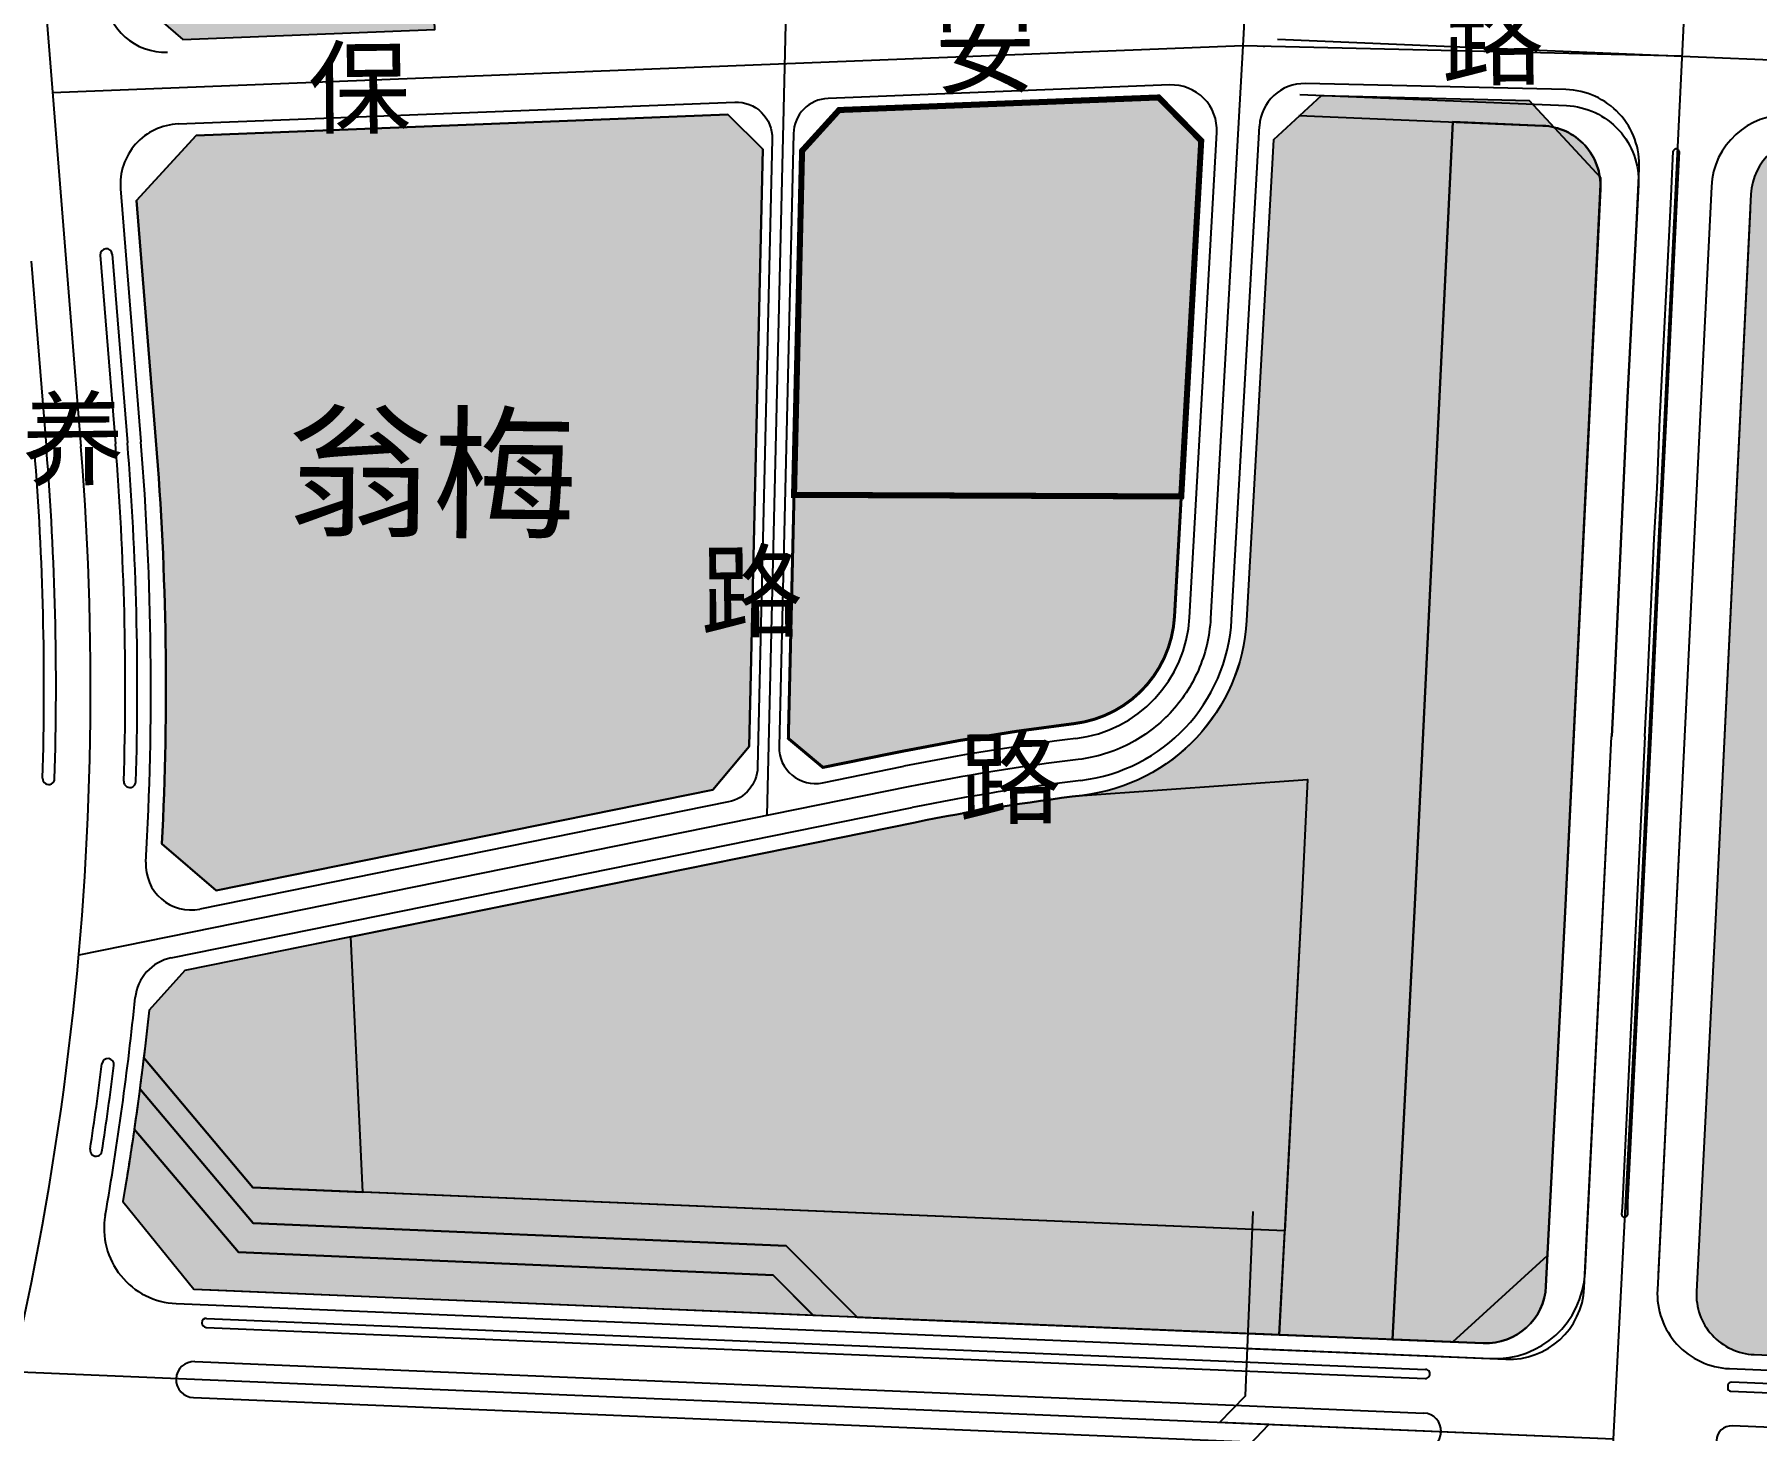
# Model space of a CAD drawing. Extents: x 2442 to 11417, y 1140 to 9206.
# Drawn here: x 5853 to 6425, y 7019 to 7483 of the extents above; entities that cross this region are included whole.
import ezdxf

# ---------------------------------------------------------------- set-up
doc = ezdxf.new("R2010")
doc.units = 0
doc.header["$LTSCALE"] = 1000
doc.header["$MEASUREMENT"] = 0
for name, pattern in [('CENTER', [50.800000000000004, 31.75, -6.35, 6.35, -6.35]), ('CENTER2', [28.575000000000003, 19.05, -3.175, 3.175, -3.175]), ('DASHDOT', [25.4, 12.7, -6.35, 0, -6.35])]:
    doc.linetypes.add(name, pattern=pattern)
for name, color, linetype in [('08-G22-防护绿地', 104, 'Continuous'), ('a-dlcenter', 1, 'CENTER'), ('DIM2', 5, 'Continuous'), ('FGX', 212, 'Continuous'), ('RD-中线', 7, 'DASHDOT'), ('RD-侧石线', 5, 'Continuous'), ('RD-红线', 1, 'Continuous'), ('RD-绿线', 3, 'Continuous'), ('YD-E1', 131, 'Continuous'), ('YD-G1', 100, 'Continuous'), ('YD-G2', 94, 'Continuous'), ('YD-R1', 51, 'Continuous'), ('YD-S4', 8, 'Continuous'), ('YD-U3', 144, 'Continuous'), ('YD-U9', 144, 'Continuous'), ('用地线', 5, 'Continuous'), ('路名', 7, 'Continuous'), ('道路', 7, 'Continuous'), ('道路红线', 12, 'Continuous'), ('道路绿化', 84, 'Continuous')]:
    doc.layers.add(name, color=color, linetype=linetype)
doc.styles.add('黑体', font='simhei.ttf')

msp = doc.modelspace()

# ---------------------------------------------------------------- hatches: boundary and pattern name
at = {"layer": '08-G22-防护绿地'}
h = msp.add_hatch(color=256, dxfattribs=at)
edge = h.paths.add_edge_path()
edge.add_arc((6353.578299178157, 7432.94791230326), 20.00000000000036, 357.220581141896, 447.6029689748493)
edge.add_line((6354.414776792957, 7452.930412276985), (6324.573723005484, 7454.179573969861))
edge.add_line((6324.573723005484, 7454.179573969861), (6311.952669422399, 7194.209479318441))
edge.add_line((6311.952669422399, 7194.209479318441), (6304.4851285736, 7049.67366284409))
edge.add_line((6304.4851285736, 7049.67366284409), (6334.654884463089, 7048.409425973327))
edge.add_arc((6335.492231880626, 7068.391889517705), 20.00000000000071, 267.6004749890461, 357.0424044872743)
edge.add_line((6355.465591780352, 7067.359952351006), (6361.890080533063, 7191.707277140268))
edge.add_line((6361.890080533063, 7191.707277140268), (6373.554771581446, 7431.978092567106))
h = msp.add_hatch(color=256, dxfattribs=at)
edge = h.paths.add_edge_path()
edge.add_arc((6353.578299178157, 7432.94791230326), 20.00000000000036, 357.220581141896, 447.6029689748493)
edge.add_line((6354.414776792957, 7452.930412276985), (6324.573723005484, 7454.179573969861))
edge.add_line((6324.573723005484, 7454.179573969861), (6311.952669422399, 7194.209479318441))
edge.add_line((6311.952669422399, 7194.209479318441), (6304.4851285736, 7049.67366284409))
edge.add_line((6304.4851285736, 7049.67366284409), (6334.654884463089, 7048.409425973327))
edge.add_arc((6335.492231880626, 7068.391889517705), 20.00000000000071, 267.6004749890461, 357.0424044872743)
edge.add_line((6355.465591780352, 7067.359952351006), (6361.890080533063, 7191.707277140268))
edge.add_line((6361.890080533063, 7191.707277140268), (6373.554771581446, 7431.978092567106))
msp.add_hatch(color=256, dxfattribs=at).paths.add_polyline_path([(6411.827491643704, 7189.205074961844), (6405.444223545062, 7065.655584561667, 0.4170692774591312), (6424.580236028323, 7044.641183850546), (6449.809706180151, 7043.583965274698), (6458.890534513706, 7231.366962336078), (6507.265012081896, 7229.341982095036), (6507.493890610993, 7234.336779961428), (6516.645591737713, 7434.053622959515, 0.17359885228663), (6512.885425167091, 7446.29675031566), (6444.338029316463, 7449.166179178758, 0.4122601626954028), (6423.525079298377, 7430.153498941188)])
at = {"layer": 'YD-E1'}
msp.add_hatch(color=256, dxfattribs=at).paths.add_polyline_path([(6098.795285956538, 7071.046198199738), (6111.962978301304, 7057.79117656636), (6126.570365993837, 7057.179066937082), (6103.12482150353, 7080.776922478426), (5926.023562252794, 7088.360215964874), (5888.348593636447, 7132.897245661295, -0.003278299466126375), (5886.514122409471, 7119.582139174118), (5921.124480973063, 7078.667902910726)])
at = {"layer": 'YD-G1'}
for points in [[(5986.381357968692, 7484.887178215117), (5983.812800592419, 7550.140529842263), (5878.186441197051, 7541.639819249773), (5881.541101343068, 7499.956181817485), (5902.67061779588, 7481.592085567187)], [(6266.886586196608, 7051.249196269931), (6268.672503823716, 7085.816005835117), (5925.922168824545, 7100.178654701875), (5889.655820232341, 7143.279495527759, -0.002552266028848118), (5888.3485936365, 7132.89724566176), (5926.023562252849, 7088.360215965339), (6103.124821503006, 7080.776922478422), (6126.622246856919, 7057.126849037238)], [(6112.014851865959, 7057.738958972459), (6098.795285955377, 7071.046198199261), (5921.124480972128, 7078.667902911184), (5886.514122409477, 7119.582139173653, -0.004603062126533896), (5883.644008225863, 7100.929507366405), (5882.727295583198, 7095.49971037178), (5906.346342353332, 7066.357315496489), (5911.995765552794, 7066.120581426128)]]:
    msp.add_hatch(color=256, dxfattribs=at).paths.add_polyline_path(points)
at = {"layer": 'YD-G2'}
h = msp.add_hatch(color=256, dxfattribs=at)
edge = h.paths.add_edge_path()
edge.add_line((6373.732717404433, 7435.643517316603), (6349.951867044294, 7461.20036819408))
edge.add_line((6349.951867044294, 7461.20036819408), (6280.84103522345, 7462.821491680817))
edge.add_line((6280.84103522345, 7462.821491680817), (6265.003863728678, 7448.196859146489))
edge.add_line((6265.003863728678, 7448.196859146489), (6256.034577203362, 7288.529577020216))
edge.add_arc((6194.175839879546, 7291.965964691708), 61.95411320909651, 276.8323448665832, 356.8203627260793, ccw=False)
edge.add_line((6201.546180146777, 7230.451818124671), (6276.292918231451, 7235.700730799647))
edge.add_line((6276.292918231451, 7235.700730799647), (6274.370019997761, 7196.092624170083))
edge.add_line((6274.370019997761, 7196.092624170083), (6266.886586196715, 7051.249196270863))
edge.add_line((6266.886586196715, 7051.249196270863), (6324.469958330206, 7048.836216121335))
edge.add_line((6324.469958330206, 7048.836216121335), (6355.991559396734, 7077.540234846238))
edge.add_line((6355.991559396734, 7077.540234846238), (6361.890076959566, 7191.707277158124))
edge.add_line((6361.890076959566, 7191.707277158124), (6373.732717404433, 7435.643517316603))
at = {"layer": 'YD-R1'}
msp.add_hatch(color=256, dxfattribs=at).paths.add_polyline_path([(6095.368605554577, 7445.166756513952), (6083.658259882666, 7456.691492206224), (5907.065525672951, 7449.740300294397), (5887.321774195847, 7428.127900916632), (5893.741548209415, 7348.358409901524, -0.03273661115591841), (5895.733332591673, 7214.296787326552), (5913.69726380863, 7198.837832428513), (6078.689721364066, 7232.318757709425), (6090.730398681086, 7246.701930597475)])
h = msp.add_hatch(color=256, dxfattribs=at)
edge = h.paths.add_edge_path()
edge.add_line((6201.546176579574, 7230.451818120151), (6276.292918231451, 7235.700730799647))
edge.add_line((6276.292918231451, 7235.700730799647), (6274.370019996659, 7196.092624163553))
edge.add_line((6274.370019996655, 7196.092624164018), (6268.672503823822, 7085.816005836049))
edge.add_line((6268.672503823769, 7085.816005835582), (5962.469714209492, 7098.647162220007))
edge.add_line((5962.469714209492, 7098.647162220007), (5958.439908850152, 7183.428034927058))
edge.add_line((5958.43990885021, 7183.428034927058), (6145.93373710683, 7221.475027788165))
edge.add_arc((6285.417779616774, 6534.104091304823), 701.3804976170525, 96.86790685806409, 101.47092941380379, ccw=False)
at = {"layer": 'YD-S4'}
msp.add_hatch(color=256, dxfattribs=at).paths.add_polyline_path([(5958.43990885016, 7183.428034926126), (5903.379490381638, 7172.254955963848), (5891.443386780258, 7159.120380617188, -0.003888211247991987), (5889.655820232405, 7143.279495527294), (5925.922168825238, 7100.178654702348), (5962.46971420955, 7098.647162220008)])
at = {"layer": 'YD-U3'}
msp.add_hatch(color=256, dxfattribs=at).paths.add_polyline_path([(6120.655211246401, 7458.147797362045), (6108.384128539614, 7445.679084489735), (6105.687444364627, 7330.29032112918), (6234.313136795285, 7329.765057044643), (6240.951582072517, 7447.939731472339), (6226.804485812445, 7462.326134494662)])
at = {"layer": 'YD-U9'}
h = msp.add_hatch(color=256, dxfattribs=at)
edge = h.paths.add_edge_path()
edge.add_line((6103.795910476993, 7249.353236181378), (6115.275850758957, 7239.742960504844))
edge.add_line((6115.275850758953, 7239.742960505309), (6141.160839896489, 7244.995645386345))
edge.add_arc((6285.417779623647, 6534.104091300261), 725.3804976219075, 96.86790685856113, 101.47092941431072, ccw=False)
edge.add_arc((6194.132170336057, 7292.006935790538), 37.99999999993545, 276.8679068584461, 356.78479699579)
edge.add_line((6232.07235519033, 7289.875651382697), (6234.313136795288, 7329.765057044177))
edge.add_line((6234.313136795285, 7329.765057044643), (6105.687444364678, 7330.290321130113))
edge.add_line((6105.687444364738, 7330.290321129647), (6103.795910477051, 7249.353236181378))

# ---------------------------------------------------------------- linework, layer by layer
at = {"layer": 'a-dlcenter', "color": 5, "linetype": 'CENTER2', "flags": 128}
for points in [[(6400.722068443913, 7476.013859680375), (6885.835478874505, 7455.706765523124, 0.1080395869191884), (7096.218287333418, 7492.558998991798), (7729.887075256194, 7752.034061930962), (7987.661, 7857.92), (8273.9, 7975.496), (8452.703069927069, 8049.150462405971, -0.1086044281393067), (8790.976248840554, 8108.746620448313), (8936.595, 8102.630999999999), (9318.369583085325, 8086.59700661975), (9982.952742365504, 8058.687499999986), (10096.33601348819, 8053.924703195691), (10612.7756508499, 8032.235561962264)], [(7323.430058504998, 3222.645616653081), (7362.880584287894, 3459.317995109134, 0.1449455495532406), (7266.264293723936, 4173.597912501935), (7197.330942365108, 4334.250000000002), (7117.755101327084, 4519.793948325749), (6889.242942365108, 5052.146000000002), (6889.242942365108, 5052.146000000002), (6649.411942365114, 5614.827500000001), (6525.377942365109, 5900.646000000002), (6445.866146999993, 6093.573545750114, -0.1035275902348998), (6361.427087000047, 6674.771469499916, -0.003724792020223695), (6361.427087000047, 6674.771469499916), (6377.874942365108, 7016.572000000001), (6386.858786088389, 7190.456176051236), (6419.394781638839, 7860.636821997102)], [(7323.430058504998, 3222.645616653081), (7362.880584287894, 3459.317995109134, 0.1449455495532406), (7266.264293723936, 4173.597912501935), (7197.330942365108, 4334.250000000002), (7117.755101327084, 4519.793948325749), (6889.242942365108, 5052.146000000002), (6889.242942365108, 5052.146000000002), (6649.411942365114, 5614.827500000001), (6525.377942365109, 5900.646000000002), (6445.866146999993, 6093.573545750114, -0.1035275902348998), (6361.427087000047, 6674.771469499916, -0.003724792020223695), (6361.427087000047, 6674.771469499916), (6377.874942365108, 7016.572000000001), (6386.858786088389, 7190.456176051236), (6419.394781638839, 7860.636821997102)]]:
    msp.add_lwpolyline(points, format="xyb", dxfattribs=at)
at = {"layer": 'a-dlcenter', "linetype": 'CENTER2', "flags": 128}
for points in [[(6266.268437386185, 7481.6421570784), (6400.722068443913, 7476.013859680375)], [(6266.268437386185, 7481.6421570784), (6400.722068443913, 7476.013859680375)], [(6377.874942365108, 7016.572000000001), (6247.030268234306, 7022.054930048607)], [(6377.874942365108, 7016.572000000001), (6247.030268234306, 7022.054930048607)]]:
    msp.add_lwpolyline(points, dxfattribs=at)
at = {"layer": 'FGX'}
msp.add_lwpolyline([(5983.812800592419, 7550.140529842264), (5878.186441197051, 7541.639819249773), (5881.541101343068, 7499.956181817486), (5902.67061779588, 7481.592085567188), (5986.381357968694, 7484.887178215118), (5983.812800592419, 7550.140529842264)], close=True, dxfattribs=at)
at = {"layer": 'FGX', "color": 1, "const_width": 2}
msp.add_lwpolyline([(6234.313140363462, 7329.7650570491), (6234.313140363462, 7329.7650570491), (6105.68744791366, 7330.29032118282), (6108.358765595487, 7444.593674443564), (6120.655211096429, 7458.147797217537), (6226.804485808509, 7462.326134499496), (6240.951582068672, 7447.939731477678)], close=True, dxfattribs=at)
at = {"layer": 'FGX'}
msp.add_lwpolyline([(6120.655211246401, 7458.147797362045), (6108.384128539614, 7445.679084489735), (6108.384128539614, 7445.679084489735), (6105.687444364627, 7330.29032112918), (6105.687444364627, 7330.29032112918), (6234.313136795288, 7329.765057044177), (6234.313136795285, 7329.765057044643), (6240.951582072572, 7447.939731472805), (6240.951582072517, 7447.939731472339), (6226.804485812392, 7462.326134494196), (6226.804485812445, 7462.326134494662), (6120.655211246398, 7458.147797362511)], dxfattribs=at)
for points in [[(6373.732717404433, 7435.643517316603), (6349.951867044294, 7461.20036819408), (6280.84103522345, 7462.821491680817), (6265.003863728678, 7448.196859146489), (6256.034577203362, 7288.529577020216, -0.3639110274255126), (6201.546180146777, 7230.451818124671), (6276.292918231451, 7235.700730799647), (6274.370019997761, 7196.092624170083), (6266.886586196715, 7051.249196270863), (6324.469958330206, 7048.836216121335), (6355.991559396734, 7077.540234846238), (6361.890076959566, 7191.707277158124), (6373.732717404433, 7435.643517316603)], [(6095.368605554577, 7445.166756513952), (6083.658259882666, 7456.691492206224), (5907.065525672951, 7449.740300294397), (5887.321774195847, 7428.127900916632), (5893.741548209415, 7348.358409901524, -0.03273661115591841), (5895.733332591673, 7214.296787326552), (5913.69726380863, 7198.837832428513), (6078.689721364066, 7232.318757709425), (6090.730398681086, 7246.701930597475), (6095.368605554577, 7445.166756513952)], [(5958.43990885016, 7183.428034926126), (5903.379490381638, 7172.254955963848), (5891.443386780258, 7159.120380617188, -0.003888211247991987), (5889.655820232405, 7143.279495527294), (5925.922168825238, 7100.178654702348), (5962.46971420955, 7098.647162220008), (5958.43990885016, 7183.428034926126)], [(6266.886586196608, 7051.249196269931), (6268.672503823716, 7085.816005835117), (5925.922168824545, 7100.178654701875), (5889.655820232341, 7143.279495527759, -0.002552266028848118), (5888.3485936365, 7132.89724566176), (5926.023562252849, 7088.360215965339), (6103.124821503006, 7080.776922478422), (6126.622246856919, 7057.126849037238), (6266.886586196608, 7051.249196269931)], [(6098.795285956538, 7071.046198199738), (6111.962978301304, 7057.79117656636), (6126.570365993837, 7057.179066937082), (6103.12482150353, 7080.776922478426), (5926.023562252794, 7088.360215964874), (5888.348593636447, 7132.897245661295, -0.003278299466126375), (5886.514122409471, 7119.582139174118), (5921.124480973063, 7078.667902910726), (6098.795285956538, 7071.046198199738)], [(6112.014851865959, 7057.738958972459), (6098.795285955377, 7071.046198199261), (5921.124480972128, 7078.667902911184), (5886.514122409477, 7119.582139173653, -0.004603062126533896), (5883.644008225863, 7100.929507366405), (5882.727295583198, 7095.49971037178), (5906.346342353332, 7066.357315496489), (5911.995765552794, 7066.120581426128), (6112.014851865959, 7057.738958972459)]]:
    msp.add_lwpolyline(points, format="xyb", close=True, dxfattribs=at)
at = {"layer": 'FGX', "color": 1, "const_width": 1}
msp.add_lwpolyline([(6234.313140363418, 7329.76505704923), (6105.68744791366, 7330.29032118282), (6103.795910473698, 7249.353236186799), (6115.275850755457, 7239.742960510294), (6141.160843464077, 7244.99564539178, -0.02008717582063948), (6198.676242246254, 7254.279605610252, 0.3635596134042375), (6232.072358757961, 7289.875651387211), (6234.313140363418, 7329.76505704923)], format="xyb", close=True, dxfattribs=at)
at = {"layer": 'FGX'}
for points in [[(6103.795910476993, 7249.353236181378), (6115.275850758957, 7239.742960504844), (6115.275850758953, 7239.742960505309), (6141.160839896489, 7244.995645386345), (6141.160839896431, 7244.995645386344, -0.02008717582067525), (6198.676238678996, 7254.279605605583), (6198.676238678996, 7254.279605605583, 0.3635596134055151), (6232.072355190267, 7289.875651383162), (6232.07235519033, 7289.875651382697), (6234.313136795288, 7329.765057044177), (6234.313136795285, 7329.765057044643), (6105.687444364674, 7330.290321130113), (6105.687444364738, 7330.290321129647), (6103.795910477051, 7249.353236181379)], [(6201.546176579574, 7230.451818120151), (6276.292918231451, 7235.700730799647), (6276.292918231451, 7235.700730799647), (6274.370019996659, 7196.092624163553), (6274.370019996655, 7196.092624164018), (6268.672503823822, 7085.816005836049), (6268.672503823769, 7085.816005835582), (5962.469714209492, 7098.647162220007), (5962.469714209492, 7098.647162220007), (5958.439908850152, 7183.428034927058), (5958.43990885021, 7183.428034927058), (6145.93373710683, 7221.475027788165), (6145.933737106825, 7221.475027788631, -0.02008717582063215), (6201.546176579628, 7230.451818120617), (6201.54617657957, 7230.451818120617, 0.05811932008609218), (6201.546176579861, 7230.45181812062)]]:
    msp.add_lwpolyline(points, format="xyb", dxfattribs=at)
at = {"layer": 'RD-中线'}
msp.add_line((5834.760378374831, 7769.590188781344), (5868.822118036911, 7346.35291747333), dxfattribs=at)
at = {"layer": 'RD-中线', "flags": 128}
for points in [[(7321.535268033997, 3211.278373278205), (7342.31483092299, 3335.93954001361), (7362.880580739975, 3459.317995117642, 0.1449455495532406), (7266.264290170791, 4173.597912509584), (7197.330938810864, 4334.250000006755), (7117.755097771555, 4519.793948332595), (6889.242938805787, 5052.146000005348), (6889.242938805787, 5052.146000005348), (6649.411938801823, 5614.82750000377), (6525.377938799713, 5900.646000001925), (6445.866143433239, 6093.573545751888, -0.1035275902348998), (6361.4270834291, 6674.771469501242), (6361.4270834291, 6674.771469501242), (6377.874938791787, 7016.57200000093), (6386.858782513835, 7190.456176053151), (6424.753739770515, 7971.021408694319)], [(5835.268731872957, 7763.280689321579, -0.0001624529628811245), (5842.361653436983, 7763.998183354497), (6062.929607129117, 7789.031089393207), (6186.352028891939, 7759.096536485717, -1.051005460146974), (6268.916974283682, 7731.811817208058), (6254.739919578933, 7479.438143231251)], [(6254.739919578933, 7479.438143231251), (6244.053466196779, 7289.202614202154, -0.3635596134042313), (6200.111207629194, 7242.365711863332, 0.02008717582063961), (6143.547288501597, 7233.23533658772), (5868.094943344402, 7177.339451868627)]]:
    msp.add_lwpolyline(points, format="xyb", dxfattribs=at)
for points in [[(6110.028177261345, 7794.231768236247), (6096.695261572806, 7223.72793706)], [(6261.741729347887, 7479.273902808734), (6261.728900999453, 7479.045538208834)]]:
    msp.add_lwpolyline(points, dxfattribs=at)
at = {"layer": 'RD-中线'}
msp.add_lwpolyline([(6400.722064867321, 7476.013859682329), (6254.73991957934, 7479.438143231255), (5859.364048742613, 7463.875025259827)], dxfattribs=at)
for points in [[(6326.582906065016, 3995.944836002266), (6204.035874575649, 4389.638560531256, 0.07296316053462586), (6078.432744405389, 4651.367616456772), (5841.989753516598, 5002.141048439883, -0.08868103262010428), (5742.384371716656, 5227.4777535685), (5681.36513489925, 5477.575483973267, -0.07325176352958991), (5662.406527599, 5680.702920616181), (5703.769651915172, 6457.78809236682, -0.07064295673510118), (5774.318905974893, 6816.434359695212), (5816.362617590064, 6937.098162488122, 0.1042723462274588), (5868.822118036911, 7346.35291747333)], [(6377.874938791787, 7016.57200000093), (5727.945420785974, 7043.806720157228, 0.1379512792576534), (4147.077328709773, 6669.832112719373, -0.07350594465823158), (3873.351040768013, 6566.889318039734), (3718.385881960674, 6533.378428768345, 0.009777899448337195), (3680.330496687417, 6524.366643634324), (3461.289701370159, 6467.951019454476, -0.03741794478797261), (3306.813653356623, 6440.275283607903), (3188.536323114937, 6428.111972580827, 0.05498476638893671), (2974.184855312193, 6381.900867575398), (2959.693708951652, 6377.063331541385)]]:
    msp.add_lwpolyline(points, format="xyb", dxfattribs=at)
at = {"layer": 'RD-侧石线'}
for p, q in [((6362.060803455995, 7464.917430800188), (6275.582221799959, 7466.945947257839)), ((6385.48726642381, 7420.07186200093), (6386.441593266212, 7438.641182561797)), ((6410.404396683574, 7432.748739395747), (6406.572166424308, 7354.512560001527)), ((6382.589012424203, 7362.627892000558), (6385.48726642381, 7420.07186200093)), ((6378.174996424881, 7267.937000001494), (6382.589012424203, 7362.627892000558)), ((6406.572166424308, 7354.512560001527), (6401.963996424987, 7258.946000001268)), ((6377.308217425008, 7250.000000001458), (6378.174996424881, 7267.937000001494)), ((6401.963996424987, 7258.946000001268), (6401.530801425099, 7250.000000001271)), ((6368.428709013257, 7071.782971444108), (6377.283380425015, 7250.000000001497)), ((6401.517514425062, 7250.000000001281), (6392.708118788943, 7071.219553134848)), ((5900.456859184218, 7061.599721104904), (6337.20964811349, 7043.297982755615))]:
    msp.add_line(p, q, dxfattribs=at)
at = {"layer": 'RD-侧石线', "linetype": 'ByBlock'}
for p, q in [((6237.064484776278, 7289.595219224602), (6246.111533318392, 7450.646786469352)), ((6251.042447617227, 7288.810009179239), (6260.254076818383, 7452.791368715707)), ((5882.000295047113, 7431.92159664443), (5888.757662174947, 7347.957311416165)), ((5898.782015492397, 7176.423924933019), (6144.93938352129, 7226.375156454918))]:
    msp.add_line(p, q, dxfattribs=at)
at = {"layer": 'RD-侧石线', "flags": 128}
for points in [[(6230.545158823519, 7466.476475683098), (6117.015974696358, 7462.007644335189, 0.3959636237653509), (6105.491239003804, 7450.297298662637), (6100.731894616396, 7246.649104198943, 0.4813196936019712), (6115.115067503048, 7234.608426881852), (6142.155193481904, 7240.095516720523)], [(5901.149191536299, 7453.510514236471), (6085.978958347554, 7460.785939161417, -0.4327020890425147), (6098.447671218528, 7448.514856454267), (6093.569122743609, 7239.766023075712, -0.3501474452986412), (6083.958847067075, 7228.286082793689), (5908.357471670006, 7192.652353734496)]]:
    msp.add_lwpolyline(points, format="xyb", dxfattribs=at)
at = {"layer": 'RD-侧石线'}
for centre, radius, start, end in [((5896.797468065834, 7497.37329237262), 20, 184.6011940377363, 272.2541609796536), ((6231.135144560116, 7451.48808294596), 15, 356.7847969992843, 92.25416097965369), ((6275.230465576658, 7451.950072239099), 15, 88.65626702057162, 176.7847969992843), ((6361.474543083397, 7439.92430576926), 24.99999999999579, 357.058005596776, 88.65626702057162), ((5901.935839185033, 7433.525990587264), 20, 92.25416097965369, 184.6011940377363), ((5901.503435245311, 7086.577805069853), 25, 170.1061497671104, 267.6007232068318), ((6338.465669237983, 7073.271678071943), 30, 267.6004749912097, 357.155611570703)]:
    msp.add_arc(centre, radius, start, end, dxfattribs=at)
at = {"layer": 'RD-侧石线', "linetype": 'ByBlock'}
for centre, radius, start, end in [((4872.044911140212, 7266.133220323717), 1019.999999999863, 356.7442642071599, 4.601194037736296), ((6194.132170335937, 7292.006935791002), 42.99999999980341, 276.867906856917, 356.7847969992843), ((6194.132170335821, 7292.006935791002), 57.00000000003476, 276.867906856917, 356.7847969992843), ((6285.417779623169, 6534.104091301654), 720.3804976206612, 96.86790685691702, 101.4709294153937), ((6285.417779617215, 6534.104091303459), 706.3804976184005, 96.86790685691702, 101.4709294153937), ((5905.374410913508, 7207.352739733823), 15, 176.7442642071599, 281.4709294153937), ((5901.765076248957, 7161.723538933227), 15, 101.4709294153937, 174.2102152110014), ((4872.044911140092, 7266.133220324181), 1019.999999999972, 350.1061497671104, 354.2102152110014)]:
    msp.add_arc(centre, radius, start, end, dxfattribs=at)
at = {"layer": 'RD-红线'}
msp.add_line((6423.276169785076, 7425.026502246886), (6411.827488069233, 7189.205074964022), dxfattribs=at)
msp.add_lwpolyline([(5882.741881017348, 7095.497247911951), (5906.348071170329, 7066.357243051562), (6324.469958330206, 7048.836216121335), (6355.991559396618, 7077.540234846238), (6361.890076958505, 7191.70727714135), (6373.732717404378, 7435.643517316136), (6349.951867044128, 7461.200368193146), (6280.84103522345, 7462.821491680817), (6265.003863728678, 7448.196859146489), (6256.034577203362, 7288.529577020216, -0.3635596134042314), (6201.546176579574, 7230.451818120151, 0.02008717582063972), (6145.933737106825, 7221.475027788631), (5903.379490381409, 7172.254955963381), (5891.443386780258, 7159.120380617188, -0.01566613972540823)], format="xyb", close=True, dxfattribs=at)
for points in [[(6226.804485812387, 7462.326134494661), (6120.655211246469, 7458.147797361114), (6108.384128539614, 7445.679084489735), (6103.795910476987, 7249.353236181843), (6115.275850758717, 7239.742960505772), (6141.160839896314, 7244.995645386343, -0.02008717582064192), (6198.676238678818, 7254.279605606047, 0.3635596134056242), (6232.072355190034, 7289.875651383159, -0.3635596134056242)], [(6090.730398681028, 7246.701930597474), (6078.689721364295, 7232.318757709893), (5913.697263809216, 7198.837832428054), (5895.733332591673, 7214.296787326552, 0.03273661115591842), (5893.741548209415, 7348.358409901524), (5887.321774195789, 7428.127900916631), (5907.065525673468, 7449.740300295332), (6083.658259882724, 7456.691492206224), (6095.368605554577, 7445.166756513952), (6090.730398681028, 7246.701930597474)]]:
    msp.add_lwpolyline(points, format="xyb", dxfattribs=at)
msp.add_lwpolyline([(6226.804485812387, 7462.326134494661), (6240.951582072459, 7447.939731472338), (6232.072355190208, 7289.875651383161)], dxfattribs=at)
at = {"layer": 'RD-绿线'}
for p, q in [((6396.927969419859, 7427.035124006189), (6397.684757471296, 7444.490227649599)), ((6397.684757471296, 7444.490227649599), (6397.904637471329, 7444.757933649285)), ((6397.904637471329, 7444.757933649285), (6398.123194471353, 7445.00284964907)), ((6398.123194471353, 7445.00284964907), (6398.339107471313, 7445.202184649284)), ((6398.339107471313, 7445.202184649284), (6398.551051471361, 7445.333149649331)), ((6398.551051471361, 7445.333149649331), (6398.757705471391, 7445.372953649073)), ((6398.757705471391, 7445.372953649073), (6398.95818647142, 7445.306404649166)), ((6399.720431471385, 7444.35650164916), (6398.860148419917, 7426.686509006249)), ((6398.95818647142, 7445.306404649166), (6399.15337647134, 7445.14869364934)), ((6399.15337647134, 7445.14869364934), (6399.344599471369, 7444.922613649685)), ((6399.344599471369, 7444.922613649685), (6399.533176471359, 7444.650952649011)), ((6399.533176471359, 7444.650952649011), (6399.720431471385, 7444.35650164916)), ((6393.316588420665, 7355.390115006652), (6396.927969419859, 7427.035124006189)), ((6398.860148419917, 7426.686509006249), (6395.242266420617, 7353.678400006784)), ((6392.353748420863, 7332.602918006733), (6393.316588420665, 7355.390115006652)), ((6395.242266420617, 7353.678400006784), (6393.423570420942, 7316.769560006343)), ((6391.39090942105, 7315.69973900649), (6392.353748420863, 7332.602918006733)), ((6393.423570420942, 7316.769560006343), (6390.74901642156, 7259.320148006267)), ((6389.145996421521, 7267.355000006385), (6391.39090942105, 7315.69973900649)), ((6388.332664421694, 7250.000000006539), (6389.145996421521, 7267.355000006385)), ((6390.74901642156, 7259.320148006267), (6390.279093421701, 7250.000000006136)), ((6388.307115421612, 7250.00000000631), (6380.742676423257, 7093.426291006475)), ((6382.585600423226, 7095.267148006363), (6390.344243421681, 7250.000000006125)), ((6380.742676423257, 7093.426291006475), (6380.570708715848, 7091.28605155732)), ((6382.532306423316, 7091.126841006475), (6382.585600423226, 7095.267148006363)), ((5910.425165175733, 7053.675426141958), (6315.357290015527, 7036.707104507224)), ((5910.550767288176, 7056.672795674523), (6315.482892127971, 7039.704474039789)), ((5906.671434363881, 7042.322630592602), (6314.875815251193, 7025.217187969531)), ((5906.169025914183, 7030.333152466535), (6314.373406801496, 7013.227709843464))]:
    msp.add_line(p, q, dxfattribs=at)
at = {"layer": 'RD-绿线', "linetype": 'ByBlock'}
for p, q in [((5875.244982083899, 7409.901343773099), (5880.285055912653, 7347.275443993771)), ((5879.229789811998, 7410.250815085292), (5884.272164740296, 7347.596322782069)), ((5852.332337647815, 7407.891883726948), (5857.359180154033, 7345.430390959657))]:
    msp.add_line(p, q, dxfattribs=at)
at = {"layer": 'RD-绿线'}
for centre, radius, start, end in [((5877.237385947918, 7410.076079429428), 2.000051426086942, 5.012068923035616, 185.0120689230356), ((5858.08638308228, 7236.058889254545), 2.000053466927498, 177.8340689906298, 357.8340689906298), ((5885.067795428551, 7235.038434615859), 2.000050656240323, 177.8340684030325, 357.8340684030325), ((5877.790047799012, 7140.997413828688), 2.00000313139157, 352.8062633125958, 172.8062633125958), ((5873.83881785224, 7112.538910957542), 2.001648702886448, 168.9576830191413, 348.9576830191413), ((6381.561746180054, 7091.332593918597), 0.9921297530321151, 182.688821613102, 348.0308446577667), ((5910.48796623198, 7055.174110908473), 1.500000000338008, 87.60047499465249, 267.6004749912097), ((5906.420230139034, 7036.327891529336), 5.999999999704267, 87.60047499120968, 267.6004749912097), ((6315.420091071781, 7038.205789273274), 1.500000000449673, 267.6004749912097, 87.60047499465249), ((6314.624611026342, 7019.22244890673), 5.999999999702994, 267.6004749912097, 87.60047499120968)]:
    msp.add_arc(centre, radius, start, end, dxfattribs=at)
at = {"layer": 'RD-绿线', "linetype": 'ByBlock'}
for centre, radius, start, end in [((4872.044911135643, 7266.133220324757), 984.5000000009514, 358.2538675545474, 4.601194037892122), ((4872.044911135814, 7266.133220325224), 988.5000000007764, 358.2521688094463, 4.601194037892122), ((4872.044911137324, 7266.133220325704), 1011.499999999197, 358.24266165788, 4.601194037892122), ((4872.044911137573, 7266.133220323844), 1015.499999999128, 358.2410522177679, 4.601194037892122), ((4872.044911137058, 7266.133220322908), 1011.499999999226, 351.2879313056782, 352.907850847373), ((4872.04491113768, 7266.133220324777), 1015.49999999906, 351.2787475391852, 352.9074506901339)]:
    msp.add_arc(centre, radius, start, end, dxfattribs=at)
at = {"layer": 'YD-E1'}
for points in [[(5888.3485936365, 7132.89724566176), (5926.023562252965, 7088.360215965341), (6103.124821502774, 7080.776922478419), (6126.622246858684, 7057.126849035392)], [(5886.51412240953, 7119.582139174119), (5921.124480972769, 7078.667902911189), (6098.795285955493, 7071.046198199262), (6112.014851867203, 7057.738958970142)]]:
    msp.add_lwpolyline(points, dxfattribs=at)
at = {"layer": '用地线', "flags": 128}
msp.add_lwpolyline([(6304.4851285736, 7049.673662844091), (6311.952669422402, 7194.20947931851), (6324.573723005484, 7454.179573969862)], dxfattribs=at)
msp.add_lwpolyline([(6304.4851285736, 7049.673662844091), (6311.952669422402, 7194.20947931851), (6324.573723005484, 7454.179573969862)], dxfattribs=at)
msp.add_lwpolyline([(6373.554771581446, 7431.978092567106, 0.4161696639398219), (6354.414776792957, 7452.930412276985), (6324.573723005484, 7454.179573969861), (6311.952669422399, 7194.209479318441), (6304.4851285736, 7049.67366284409), (6334.654884463089, 7048.409425973327, 0.4113636022145088), (6355.465591780352, 7067.359952351006), (6361.890080533063, 7191.707277140268)], format="xyb", close=True, dxfattribs=at)
msp.add_lwpolyline([(6373.554771581446, 7431.978092567106, 0.4161696639398219), (6354.414776792957, 7452.930412276985), (6324.573723005484, 7454.179573969861), (6311.952669422399, 7194.209479318441), (6304.4851285736, 7049.67366284409), (6334.654884463089, 7048.409425973327, 0.4113636022145088), (6355.465591780352, 7067.359952351006), (6361.890080533063, 7191.707277140268)], format="xyb", close=True, dxfattribs=at)
at = {"layer": '道路', "flags": 128}
for points in [[(6273.712627649915, 7463.314775669767), (6362.248043959909, 7459.608638101538, -0.4170013109518481), (6386.169500750177, 7433.347460481478), (6385.487269999983, 7420.071862000041), (6382.589015999984, 7362.627891999669), (6378.174999999988, 7267.936999999918), (6377.308221000014, 7250)], [(6273.712627649915, 7463.314775669767), (6362.248043959909, 7459.608638101538, -0.4170013109518481), (6386.169500750177, 7433.347460481478), (6385.487269999983, 7420.071862000041), (6382.589015999984, 7362.627891999669), (6378.174999999988, 7267.936999999918), (6377.308221000014, 7250)], [(6401.517518000019, 7250), (6392.460229520959, 7066.188743432797, 0.4163695845702129), (6416.383250160998, 7039.980283312668), (6478.768355058915, 7037.366090806761), (6745.695733539455, 7026.186548592475, 0.4142198712698777), (6771.719999519624, 7050.119047522475), (6777.910203885383, 7197.995115085028, 0.4142136354250008), (6753.977676197514, 7224.018843300598), (6507.493890610993, 7234.336779961428), (6516.645591737713, 7434.053622959515, 0.4153725078280881), (6498.460162043844, 7453.90672954199), (6436.420059657277, 7456.503759790163, 0.4121333124570484), (6410.404400259842, 7432.748739394064), (6406.572169999999, 7354.512559999712), (6401.963999999978, 7258.945999999996), (6401.530805000046, 7250)], [(6256.274727883072, 7046.689488977843), (6342.166629759306, 7043.090264985669, 0.411941266516049), (6368.182513843763, 7066.827755558956), (6377.283384000009, 7250)], [(6256.274727883072, 7046.689488977843), (6342.166629759306, 7043.090264985669, 0.411941266516049), (6368.182513843763, 7066.827755558956), (6377.283384000009, 7250)]]:
    msp.add_lwpolyline(points, format="xyb", dxfattribs=at)
msp.add_lwpolyline([(6252.275539623824, 6951.205462061735), (6254.840823603075, 7012.48718214738), (6263.423976478709, 7021.368323668436), (6247.029936244609, 7022.054586532941), (6255.613089120241, 7030.935728053999), (6258.178373099494, 7092.217448139644)], dxfattribs=at)
msp.add_lwpolyline([(6252.275539623824, 6951.205462061735), (6254.840823603075, 7012.48718214738), (6263.423976478709, 7021.368323668436), (6247.029936244609, 7022.054586532941), (6255.613089120241, 7030.935728053999), (6258.178373099494, 7092.217448139644)], dxfattribs=at)
at = {"layer": '道路红线', "flags": 128}
for points in [[(6273.419860484737, 7456.320900678988), (6354.414776792957, 7452.930412276985, -0.4161696639398219), (6373.554771581446, 7431.978092567106), (6361.890080533063, 7191.707277140425), (6355.465591780352, 7067.359952351006, -0.4113636022145088), (6334.654884463089, 7048.409425973327), (6256.484282187317, 7051.685095752322)], [(6273.419860484737, 7456.320900678988), (6354.414776792957, 7452.930412276985, -0.4161696639398219), (6373.554771581446, 7431.978092567106), (6361.890080533063, 7191.707277140425), (6355.465591780352, 7067.359952351006, -0.4113636022145088), (6334.654884463089, 7048.409425973327), (6256.484282187317, 7051.685095752322)], [(6512.885425167089, 7446.29675031566), (6444.338029316463, 7449.166179178758, 0.4122601626954028), (6423.525079298377, 7430.153498941188), (6411.827491643711, 7189.205074962047), (6405.444223545062, 7065.655584561667, 0.417069277459131), (6424.580236028323, 7044.641183850546), (6478.977637566779, 7042.361708973021), (6746.404523837726, 7031.161246203115, 0.414219871272583), (6767.223936622051, 7050.307245347109), (6773.414141443453, 7198.183323794337, 0.4142136354251285), (6754.268119293156, 7219.002306366797), (6507.265012081896, 7229.341982095037), (6507.493890610993, 7234.336779961428)]]:
    msp.add_lwpolyline(points, format="xyb", dxfattribs=at)
at = {"layer": '道路绿化', "color": 84, "ltscale": 100, "flags": 128}
for points in [[(6388.332668000017, 7250), (6389.146000000008, 7267.354999999981), (6391.390913000039, 7315.699738999829), (6392.353752000025, 7332.60291799996), (6393.316592000017, 7355.390115000308), (6396.927972999925, 7427.035124000162), (6397.684761051576, 7444.490227642803)], [(6388.332668000017, 7250), (6389.146000000008, 7267.354999999981), (6391.390913000039, 7315.699738999829), (6392.353752000025, 7332.60291799996), (6393.316592000017, 7355.390115000308), (6396.927972999925, 7427.035124000162), (6397.684761051576, 7444.490227642803)], [(6399.720435051677, 7444.356501642483), (6398.860152000037, 7426.686509000137), (6395.242269999988, 7353.678400000092), (6393.423573999957, 7316.769559999928), (6390.749019999988, 7259.320148000028), (6390.279097000021, 7250)], [(6399.720435051677, 7444.356501642483), (6398.860152000037, 7426.686509000137), (6395.242269999988, 7353.678400000092), (6393.423573999957, 7316.769559999928), (6390.749019999988, 7259.320148000028), (6390.279097000021, 7250)], [(6397.684761051576, 7444.490227642803), (6397.904641051624, 7444.757933642583), (6398.123198051668, 7445.002849642521), (6398.339111051602, 7445.202184642533), (6398.551055051641, 7445.333149642552), (6398.757709051621, 7445.372953642493), (6398.958190051686, 7445.306404642629), (6399.153380051626, 7445.148693642913), (6399.344603051628, 7444.922613642978), (6399.533180051621, 7444.650952642652), (6399.720435051677, 7444.356501642483)], [(6397.684761051576, 7444.490227642803), (6397.904641051624, 7444.757933642583), (6398.123198051668, 7445.002849642521), (6398.339111051602, 7445.202184642533), (6398.551055051641, 7445.333149642552), (6398.757709051621, 7445.372953642493), (6398.958190051686, 7445.306404642629), (6399.153380051626, 7445.148693642913), (6399.344603051628, 7444.922613642978), (6399.533180051621, 7444.650952642652), (6399.720435051677, 7444.356501642483)], [(6388.307118999946, 7250), (6380.742680000025, 7093.426291000098), (6380.570712000015, 7091.286052000243)], [(6388.307118999946, 7250), (6380.742680000025, 7093.426291000098), (6380.570712000015, 7091.286052000243)], [(6390.344247000001, 7250), (6382.585604000022, 7095.267147999723), (6382.532310000039, 7091.126840999816)], [(6390.344247000001, 7250), (6382.585604000022, 7095.267147999723), (6382.532310000039, 7091.126840999816)]]:
    msp.add_lwpolyline(points, dxfattribs=at)
for points in [[(6416.807535810987, 7032.454579570077), (6738.559578695898, 7018.97885232607, 0.4142135623732113), (6739.600548433991, 7019.936130762248), (6739.642394084949, 7020.935254849384, 0.4142135623729566), (6738.685115648768, 7021.976224587477), (6416.933072763855, 7035.451951831483, 0.4142135623734774), (6415.892103025762, 7034.494673395303), (6415.850257374806, 7033.495549308169, 0.4142135623730785)], [(6416.774150164623, 7008.93537584109), (6738.314528178289, 6995.468513616395, 0.4149391580285555), (6743.519879742737, 7000.267279093701), (6743.598621967591, 7002.26573454688, 0.4134883388105852), (6738.811726912711, 7007.458209940934), (6417.276297976105, 7020.924864886726, 0.4142135623730648), (6412.071449285639, 7016.138472705829), (6411.987757983727, 7014.140224531556, 0.4142135623731008)]]:
    msp.add_lwpolyline(points, format="xyb", close=True, dxfattribs=at)
at = {"layer": '道路绿化', "color": 84, "ltscale": 100}
msp.add_arc((6381.561749999993, 7091.332593999803), 0.99213, 182.6888259999803, 348.0308489999969, dxfattribs=at)
msp.add_arc((6381.561749999993, 7091.332593999803), 0.99213, 182.6888259999803, 348.0308489999969, dxfattribs=at)

# ---------------------------------------------------------------- texts
at = {"layer": 'DIM2', "insert": (5937.667145418833, 7355.524789050236), "char_height": 35.27999999999999, "width": 621.1485398373602, "attachment_point": 1, "rotation": 359.45156001113673, "style": '黑体'}
msp.add_mtext('翁梅', dxfattribs=at)
at = {"layer": '路名', "style": '黑体'}
for s, p in [('安', (6152.225612908471, 7466.124995541782)), ('安', (6152.225612908471, 7466.124995541782)), ('路', (6320.843608428102, 7468.821732949294)), ('保', (5944.398906255137, 7452.841107047119)), ('保', (5944.398906255137, 7452.841107047119)), ('养', (5849.340213326876, 7336.023839246119)), ('路', (6074.695007290939, 7285.469431517939)), ('路', (6160.454249883762, 7223.422028148259))]:
    msp.add_text(s, height=25, rotation=0.5484399892900174, dxfattribs=at).set_placement(p)

doc.saveas('drawing.dxf')
